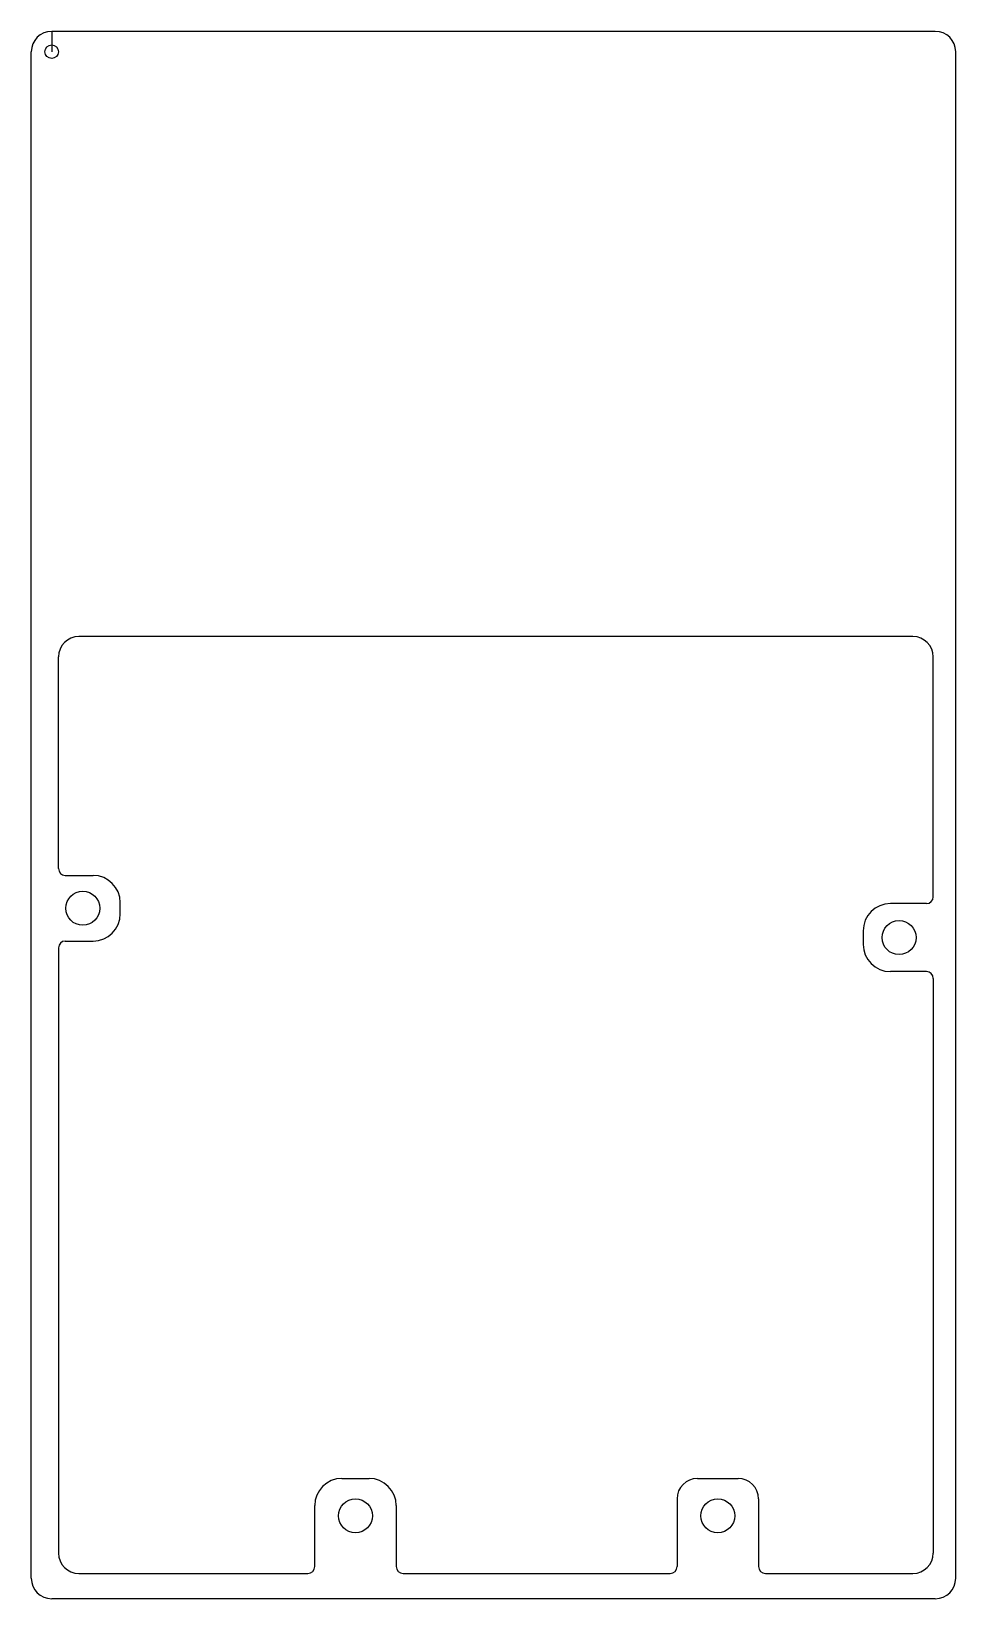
# Model space of a CAD drawing. Header units: millimetres. Extents: x 148 to 216, y -164 to -48.
import ezdxf

# ---------------------------------------------------------------- set-up
doc = ezdxf.new("R2010")
doc.units = ezdxf.units.MM
doc.linetypes.add('CENTERX2', pattern=[20.32, 12.7, -2.54, 2.54, -2.54])

msp = doc.modelspace()

# ---------------------------------------------------------------- linework, layer by layer
at = {"color": 7, "linetype": 'CENTERX2'}
msp.add_line((149.09, -48.26), (149.09, -49.76), dxfattribs=at)
at = {"color": 7, "linetype": 'Continuous', "lineweight": 25}
for p, q in [((214.13, -48.26), (149.09, -48.26)), ((147.59, -162.08), (147.59, -49.76)), ((215.63, -162.08), (215.63, -49.76)), ((212.48, -92.79), (151.09, -92.79)), ((149.59, -109.86), (149.59, -94.29)), ((213.98, -111.94), (213.98, -94.29)), ((150.09, -110.36), (152.14, -110.36)), ((154.14, -113.19), (154.14, -112.36)), ((213.48, -112.44), (210.82, -112.44)), ((150.09, -115.19), (152.14, -115.19)), ((208.82, -114.44), (208.82, -115.44)), ((149.59, -115.69), (149.59, -160.22)), ((213.48, -117.44), (210.82, -117.44)), ((213.98, -117.94), (213.98, -160.22)), ((170.45, -154.73), (172.45, -154.73)), ((196.62, -154.73), (199.62, -154.73)), ((168.45, -161.22), (168.45, -156.73)), ((174.45, -156.73), (174.45, -161.22)), ((195.12, -156.23), (195.12, -161.22)), ((201.12, -156.23), (201.12, -161.22)), ((151.09, -161.72), (167.95, -161.72)), ((174.95, -161.72), (194.62, -161.72)), ((201.62, -161.72), (212.48, -161.72)), ((214.13, -163.58), (149.09, -163.58))]:
    msp.add_line(p, q, dxfattribs=at)
at = {"color": 7, "linetype": 'Continuous'}
msp.add_circle((149.09, -49.76), 0.5, dxfattribs=at)
at = {"color": 7, "linetype": 'Continuous', "lineweight": 25}
for centre in [(151.38, -112.78), (211.46, -114.94), (171.45, -157.48), (198.12, -157.48)]:
    msp.add_circle(centre, 1.25, dxfattribs=at)
for centre, radius, start, end in [((149.09, -49.76), 1.5, 90, 180), ((214.13, -49.76), 1.5, 0, 90), ((151.09, -94.29), 1.5, 90, 180), ((212.48, -94.29), 1.5, 0, 90), ((150.09, -109.86), 0.5, 180, 270), ((152.14, -112.36), 2, 0, 90), ((210.82, -114.44), 2, 90, 180), ((213.48, -111.94), 0.5, 270, 0), ((152.14, -113.19), 2, 270, 0), ((150.09, -115.69), 0.5, 90, 180), ((210.82, -115.44), 2, 180, 270), ((213.48, -117.94), 0.5, 0, 90), ((170.45, -156.73), 2, 90, 180), ((172.45, -156.73), 2, 0, 90), ((196.62, -156.23), 1.5, 90, 180), ((199.62, -156.23), 1.5, 0, 90), ((151.09, -160.22), 1.5, 180, 270), ((212.48, -160.22), 1.5, 270, 0), ((167.95, -161.22), 0.5, 270, 360), ((174.95, -161.22), 0.5, 180, 270), ((194.62, -161.22), 0.5, 270, 360), ((201.62, -161.22), 0.5, 180, 270), ((149.09, -162.08), 1.5, 180, 270), ((214.13, -162.08), 1.5, 270, 0)]:
    msp.add_arc(centre, radius, start, end, dxfattribs=at)

doc.saveas('drawing.dxf')
